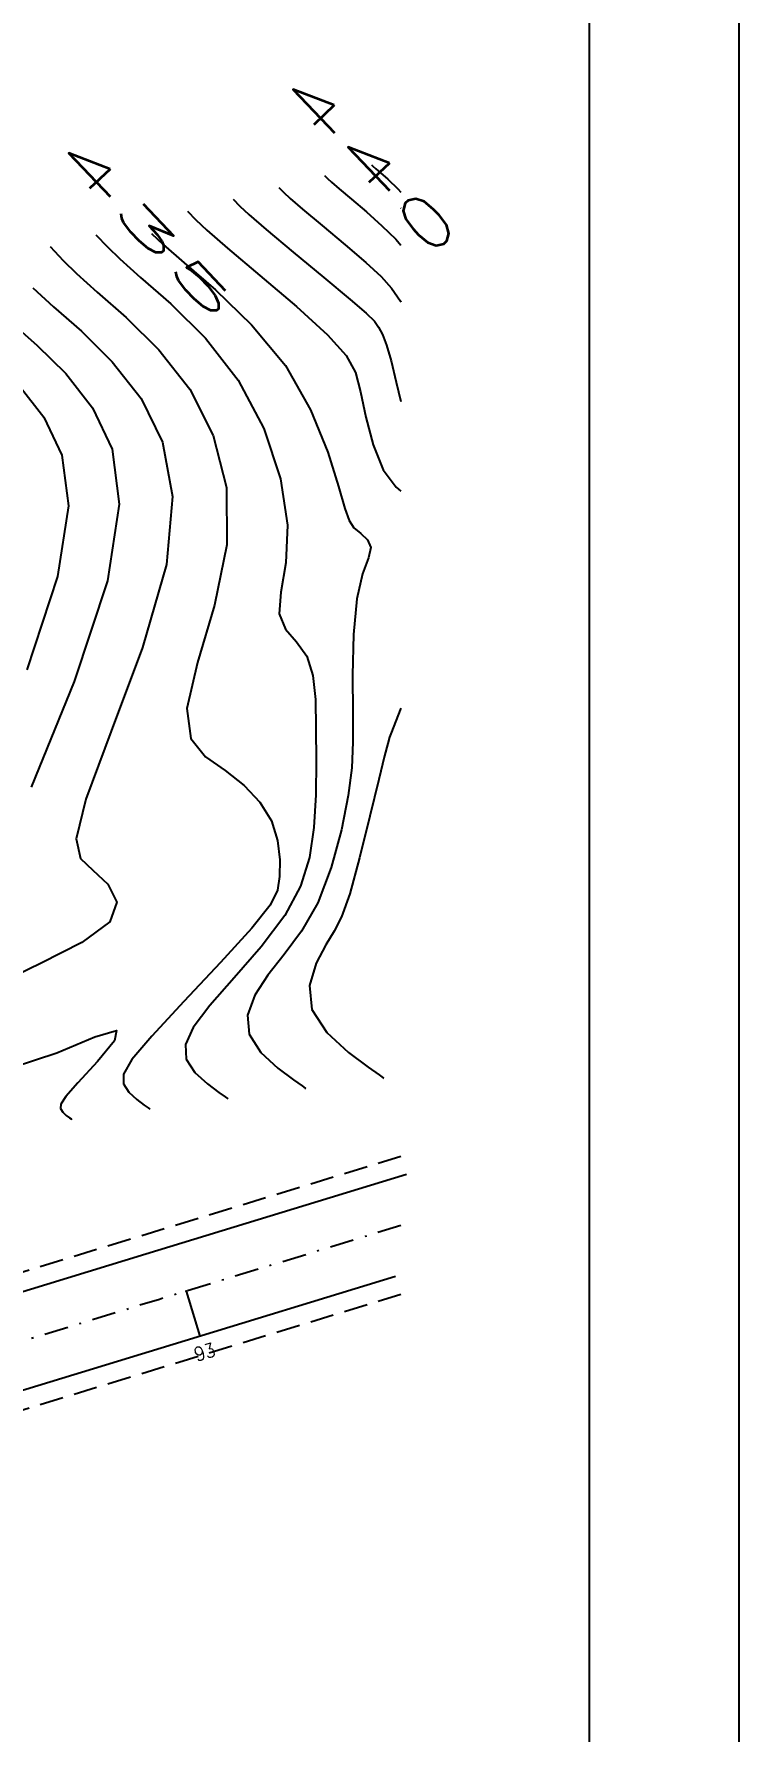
# Model space of a CAD drawing. Header units: millimetres. Extents: x 276147 to 291056, y 9594849 to 9609891.
# Drawn here: x 285264.9 to 285302.3, y 9596496 to 9596586 of the extents above; entities that cross this region are included whole.
import ezdxf
from ezdxf.enums import TextEntityAlignment as Align

# ---------------------------------------------------------------- set-up
doc = ezdxf.new("R2010")
doc.units = ezdxf.units.MM
doc.header["$LTSCALE"] = 10
for name, pattern in [('CONTINUO', [0]), ('DASHDOTX2', [50.8, 25.4, -12.7, 0, -12.7]), ('HIDDEN', [0.375, 0.25, -0.125])]:
    doc.linetypes.add(name, pattern=pattern)
for name, color, linetype in [('500-dim1', 6, 'Continuous'), ('Curvas mestras', 30, 'Continuous'), ('Curvas simples', 9, 'Continuous'), ('Curvas texto', 2, 'Continuous'), ('LINHA02', 8, 'Continuous'), ('TG', 7, 'CONTINUO')]:
    doc.layers.add(name, color=color, linetype=linetype)
doc.styles.add('ROMAND', font='romand', dxfattribs={"height": 0.2})
doc.styles.add('SIMPLEX', font='simplex', dxfattribs={"height": 0.2})

msp = doc.modelspace()

# ---------------------------------------------------------------- linework, layer by layer
at = {"color": 8, "linetype": 'HIDDEN', "ltscale": 0.5, "elevation": 160.1796621240507, "flags": 128}
for points in [[(285284.4066639607, 9596526.482070172), (285270.5826698519, 9596522.259217547), (285252.1874144828, 9596516.639969464), (285244.6637616719, 9596517.652206672), (285240.8799137478, 9596523.684238628), (285243.4126827257, 9596545.38090043), (285230.2537774265, 9596548.6337094), (285199.4507043695, 9596547.796458796), (285180.1765932365, 9596543.374876408), (285162.1225250977, 9596545.187320657), (285157.7266263914, 9596549.70200622), (285161.5581282348, 9596557.913740786), (285153.2551091654, 9596579.718767166), (285130.9623938378, 9596584.62452904), (285110.0950859511, 9596578.108072596), (285097.2086925445, 9596562.038380977), (285064.8856910209, 9596538.509236362), (285052.1738307181, 9596523.014541393), (285036.6182420748, 9596511.097859764), (285028.5252062663, 9596504.898021668), (285022.1250464947, 9596498.753929328), (285006.5727289441, 9596498.09449322)], [(285284.4066639615, 9596519.162755683), (285272.627692194, 9596515.564601533), (285252.7697705843, 9596509.498548863), (285240.4778465066, 9596511.152312424), (285233.6416384185, 9596522.050273048), (285235.7446760184, 9596540.065692516), (285229.4952845325, 9596541.610507693), (285200.3370794597, 9596540.817965832), (285180.6212545474, 9596536.295051988), (285158.8861235605, 9596538.477037383), (285149.3394452614, 9596548.281687943), (285153.9625866556, 9596558.190076753), (285148.0586175055, 9596573.694822913), (285131.2740132702, 9596577.388463207), (285114.2201054307, 9596572.0628578), (285102.0845496327, 9596556.929481603), (285069.7294436952, 9596533.37696696), (285057.0727241201, 9596517.949483927), (285040.8751770524, 9596505.54101672), (285033.0916450059, 9596499.578280406), (285025.0644761262, 9596491.872274842), (285006.5727289441, 9596491.088203546)]]:
    msp.add_lwpolyline(points, dxfattribs=at)
at = {"linetype": 'Continuous'}
msp.add_point((285273.0137599323, 9596519.342191923, 160.1796621240507), dxfattribs=at)
msp.add_point((285273.0137599323, 9596519.342191923, 160.1796621240507), dxfattribs=at)
at = {"layer": '500-dim1', "ltscale": 0.1}
for points in [[(284988.6304906769, 9596397.671586046), (285302.3489022282, 9596397.671586046), (285302.3489022282, 9596633.55606258), (284988.6304906769, 9596633.55606258)], [(284996.5727289441, 9596405.613824314), (285294.4066639611, 9596405.613824314), (285294.4066639611, 9596625.613824312), (284996.5727289441, 9596625.613824312)]]:
    msp.add_lwpolyline(points, close=True, dxfattribs=at)
at = {"layer": 'Curvas mestras', "linetype": 'CONTINUO'}
for points in [[(285282.8479279157, 9596579.062476413, -15.8842728585264), (285282.927467421, 9596578.988646263, -15.88025688551397), (285283.0804906586, 9596578.855965136, -15.87283735107894), (285283.3349075479, 9596578.63940853, -15.86063397847147), (285283.7136597516, 9596578.298871325, -15.84187204730961), (285284.2384453726, 9596577.79048052, -15.81467833011675), (285284.4066639609, 9596577.614944033, -15.80554944889142)], [(285271.1811921397, 9596575.427806463, -21.00305250702922), (285271.8042979696, 9596574.836370893, -20.97116386834796), (285272.9087787984, 9596573.863040866, -20.91709806120753), (285274.5707848522, 9596572.427159568, -20.83668344557782), (285276.4915943615, 9596570.584115086, -20.73773144164852), (285278.2787718129, 9596568.42330871, -20.63104921430613), (285279.6209095691, 9596566.073963398, -20.5271223197019), (285280.5307295223, 9596563.824599707, -20.43514987572826), (285281.1019834327, 9596562.003556853, -20.36400925312455), (285281.4355760991, 9596560.843975876, -20.31931469900564), (285281.6610264067, 9596560.198180135, -20.29362710934629), (285281.9150032681, 9596559.82328982, -20.27624415341097), (285282.2822184878, 9596559.508723127, -20.25856483491634), (285282.6395394335, 9596559.1730863, -20.24039368549393), (285282.8118763618, 9596558.767281592, -20.22363650580201), (285282.6833213883, 9596558.2202646, -20.20829193733198), (285282.3747150426, 9596557.373196213, -20.18672930026923), (285282.066082721, 9596556.045294648, -20.14941082600535), (285281.8972374944, 9596554.153584417, -20.09081095302509), (285281.8471441766, 9596552.006337225, -20.02145364725993), (285281.8545582642, 9596550.009635063, -19.95587515210764), (285281.8582867474, 9596548.445287203, -19.90453840084638), (285281.7973655622, 9596547.098001996, -19.86161229721301), (285281.6108851333, 9596545.628213063, -19.81719230886347), (285281.2493077236, 9596543.802067487, -19.76460974025804), (285280.7085859306, 9596541.808560133, -19.71013898492356), (285279.9960431863, 9596539.942397317, -19.66329022773107), (285279.1357201872, 9596538.425820988, -19.63086350247295), (285278.2185206735, 9596537.191207604, -19.60881809869579), (285277.3520626473, 9596536.09846724, -19.59040314974527), (285276.6521284372, 9596535.033160577, -19.56954444289704), (285276.2671476552, 9596533.983439673, -19.54287422066818), (285276.3537152403, 9596532.963107176, -19.5077013593077), (285276.9830437501, 9596531.998602383, -19.46346275348014), (285277.8848272344, 9596531.166918112, -19.41810737872993), (285278.7033803694, 9596530.557687817, -19.38171229997215), (285279.1666816397, 9596530.228264693, -19.36161736203621), (285279.3373717929, 9596530.106898855, -19.35421397853906), (285279.361756387, 9596530.089561164, -19.35315635593406)], [(285264.152571719, 9596567.36083246, -25.88348699084281), (285265.4614898423, 9596565.690706216, -25.80248417259691), (285266.42634651, 9596563.67052271, -25.71691691988645), (285266.7680699791, 9596560.97619767, -25.62176732709895), (285266.1930415242, 9596557.22722339, -25.51046056687165), (285264.5570144368, 9596552.283897713, -25.38131430584736)]]:
    msp.add_polyline3d(points, dxfattribs=at)
at = {"layer": 'Curvas simples', "linetype": 'CONTINUO'}
for points in [[(285277.936823811, 9596577.866274685, -17.94513432858775), (285278.1880492003, 9596577.603029363, -17.93146508486507), (285278.532723392, 9596577.283099387, -17.91406249670808), (285279.1958237466, 9596576.708144847, -17.88191108955334), (285280.2369336796, 9596575.835957227, -17.83243168538001), (285281.4486584783, 9596574.823878793, -17.77494336638165), (285282.5568534011, 9596573.879141256, -17.72173994770537), (285283.3562851859, 9596573.146630913, -17.68168895513781), (285283.9173574951, 9596572.521857314, -17.6499531021368), (285284.3793794681, 9596571.837983623, -17.61826890086786), (285284.4066639612, 9596571.787977824, -17.61608257001253)], [(285280.3633881657, 9596578.494750507, -16.91628083344812), (285280.5179885592, 9596578.332753388, -16.90786898802298), (285280.7300959076, 9596578.135873323, -16.89715969739745), (285281.1381572027, 9596577.782054992, -16.87737422031614), (285281.7859211136, 9596577.237682877, -16.84653282185581), (285282.5811591135, 9596576.56137456, -16.80840769046017), (285283.3976493856, 9596575.834810387, -16.76820912255471), (285284.1362500932, 9596575.111606227, -16.72968418083883), (285284.4066639609, 9596574.797361992, -16.71395857873076)], [(285275.5102594559, 9596577.23779886, -18.97398782390201), (285275.8581098417, 9596576.873305343, -18.95506118164894), (285276.3353508765, 9596576.430325454, -18.93096529613513), (285277.2534892912, 9596575.634234708, -18.88644797893039), (285278.6879472459, 9596574.43423158, -18.81833052876436), (285280.31615784, 9596573.086382024, -18.74147900953221), (285281.716057414, 9596571.923471127, -18.67527074014333), (285282.5730094508, 9596571.18871838, -18.63399162937685), (285283.0020870165, 9596570.767083967, -18.61156202436223), (285283.2257883324, 9596570.453966508, -18.59681103352022), (285283.4295989865, 9596570.064855034, -18.57996908182076), (285283.6509560727, 9596569.495617285, -18.55687237632492), (285283.8902790538, 9596568.662211437, -18.52475854169142), (285284.1521531384, 9596567.536884608, -18.48262610597567), (285284.4066639612, 9596566.52111748, -18.44423162432031)], [(285273.0836951007, 9596576.609323036, -20.00284131904164), (285273.5246539149, 9596576.146459693, -19.97882218935092), (285274.1098518142, 9596575.600578453, -19.94918726247533), (285275.2162264936, 9596574.63804148, -19.8954371152472), (285276.928652021, 9596573.196838353, -19.81383600996605), (285278.8618427816, 9596571.549607508, -19.72105206103561), (285280.5129752339, 9596570.05264709, -19.63885422391149), (285281.5097059608, 9596568.951125467, -19.58275065387397), (285282.001613, 9596568.04567292, -19.5432056640534), (285282.2687575029, 9596567.025785936, -19.50442257625082), (285282.5519730356, 9596565.681735072, -19.45469440231363), (285282.9351897699, 9596564.206867132, -19.39867211880892), (285283.4631092957, 9596562.895304976, -19.34509647774075), (285284.149755355, 9596561.969736136, -19.3009831903878), (285284.4066639608, 9596561.759579608, -19.28893952356512)], [(285268.2305673934, 9596575.352372387, -22.06054832201016), (285268.8377303652, 9596574.709153244, -22.02728282459111), (285269.4987441225, 9596574.072162338, -21.99314044139146), (285270.601332103, 9596573.088040253, -21.93875898702799), (285272.2032797061, 9596571.689178044, -21.86076303323762), (285274.0442421174, 9596569.872198733, -21.7642679725218), (285275.7843399784, 9596567.64978632, -21.65651204113647), (285277.1353920145, 9596565.082292536, -21.54525772665193), (285278.0160083222, 9596562.420753997, -21.44036500164339), (285278.3964940841, 9596559.963875065, -21.35221815076921), (285278.3106749729, 9596557.952692203, -21.28803666363501), (285278.0464506274, 9596556.397571404, -21.2423810453879), (285277.9552421736, 9596555.25120976, -21.20664695321147), (285278.2843128325, 9596554.437324768, -21.1733712377868), (285278.8643041911, 9596553.763711484, -21.13965519037129), (285279.4217029345, 9596553.009187352, -21.10374130072569), (285279.7452174554, 9596551.994559897, -21.06399901365194), (285279.8724429892, 9596550.708601968, -21.01930575733104), (285279.9031954788, 9596549.182076527, -20.96866593541609), (285279.914081531, 9596547.462867348, -20.91211087602687), (285279.888867379, 9596545.66732855, -20.85377924216709), (285279.7881089159, 9596543.928933105, -20.79883657584696), (285279.557934685, 9596542.339557413, -20.75137495589706), (285279.0867488471, 9596540.824694676, -20.71119300697728), (285278.2485272142, 9596539.268242527, -20.67701594260552), (285276.9913298447, 9596537.602039596, -20.64765281267728), (285275.5595407997, 9596535.949696466, -20.62224853262569), (285274.2716313774, 9596534.482761696, -20.60003169547099), (285273.3928954474, 9596533.326126076, -20.57976943274525), (285272.9759371002, 9596532.418021247, -20.55838171319601), (285273.0201859901, 9596531.65001907, -20.53232691817948), (285273.481693298, 9596530.942715753, -20.49988528576478), (285274.1430013195, 9596530.332813887, -20.46662467284159), (285274.7432738862, 9596529.886045404, -20.43993495611039), (285275.0830282186, 9596529.644468846, -20.42519867999045), (285275.2082001309, 9596529.555467164, -20.41976954738175), (285275.226081831, 9596529.542751927, -20.41899393367612)], [(285265.8040030388, 9596574.723896563, -23.08940181714979), (285266.4942675904, 9596573.990500022, -23.05151316223464), (285267.1931902781, 9596573.307954783, -23.01511704714767), (285268.2938844101, 9596572.313040636, -22.9604199655264), (285269.8325787637, 9596570.961705273, -22.88525113180776), (285271.5713245187, 9596569.244357416, -22.79407273526567), (285273.2036266944, 9596567.160016296, -22.69300508909191), (285274.4520273675, 9596564.715771077, -22.58785007099186), (285275.1551938193, 9596561.950982677, -22.48313601893869), (285275.180831381, 9596558.913078943, -22.38307271725762), (285274.5146264116, 9596555.708792903, -22.29144501281234), (285273.61420237, 9596552.682073373, -22.21033757700616), (285273.0551687463, 9596550.236175356, -22.14141007637636), (285273.2615638134, 9596548.645786056, -22.08515173263413), (285274.0511449886, 9596547.671323456, -22.03736997596252), (285275.0900994761, 9596546.944638757, -21.99270180510621), (285276.0880244075, 9596546.161158286, -21.94699611133228), (285276.9281586274, 9596545.270610977, -21.90094938312222), (285277.5371519209, 9596544.28630591, -21.85647014519464), (285277.8687333335, 9596543.237243293, -21.81543752559492), (285277.9849550038, 9596542.215206912, -21.77961356602873), (285277.9749493304, 9596541.327671677, -21.75073089162152), (285277.8694103524, 9596540.609793277, -21.72932537496354), (285277.4652676017, 9596539.80742246, -21.71114518426157), (285276.5010122392, 9596538.594086736, -21.69074160462742), (285274.8469385049, 9596536.778259203, -21.66444217555954), (285272.9005619235, 9596534.708184324, -21.63567891364483), (285271.1912001095, 9596532.867057152, -21.60966027373479), (285270.1336624579, 9596531.619091572, -21.58999442265167), (285269.6847265471, 9596530.85260382, -21.57388923832014), (285269.6866557424, 9596530.336931957, -21.5569525298456), (285269.9803428457, 9596529.886829123, -21.53630781804941), (285270.4011754068, 9596529.49871066, -21.51514199954954), (285270.7831664028, 9596529.214402992, -21.49815763233028), (285270.9993737951, 9596529.060671996, -21.48877998537182), (285271.0790294663, 9596529.004034474, -21.48532506337188), (285271.0904082771, 9596528.995943684, -21.48483152387462)], [(285264.8876364311, 9596572.543746216, -24.03709362019117), (285265.9864377145, 9596571.538040018, -23.98208089140508), (285267.4618788234, 9596570.2342335, -23.90973924300897), (285269.0984069194, 9596568.616516095, -23.82387749800955), (285270.6229144105, 9596566.67024627, -23.72949811696571), (285271.7686617203, 9596564.349249624, -23.63044243552986), (285272.2943803185, 9596561.481212365, -23.52590704892327), (285271.9651686799, 9596557.86228382, -23.41392731663336), (285270.7015915986, 9596553.472743932, -23.29545158342489), (285269.0460641145, 9596549.029383013, -23.18308004372784), (285267.6964695799, 9596545.433119947, -23.09232577160265), (285267.1880022768, 9596543.323227577, -23.03339374813049), (285267.4051242176, 9596542.292402437, -22.99525636140288), (285268.0696103446, 9596541.671695007, -22.96157786631056), (285268.8665312566, 9596540.915923296, -22.92081502751944), (285269.3341262053, 9596539.974983525, -22.88059519239732), (285268.9739290935, 9596538.922536457, -22.85333813979787), (285267.4817570877, 9596537.826737517, -22.84738328479261), (285265.3305563741, 9596536.733700845, -22.85474801194187), (285263.1875604024, 9596535.68403524, -22.86336926094055)], [(285263.6789900191, 9596570.763039405, -25.0037418373654), (285265.0911778813, 9596569.506760728, -24.93422734169553), (285266.6254893181, 9596567.988673776, -24.85368222804073), (285268.0422021263, 9596566.18047624, -24.76599114478131), (285269.0884809977, 9596563.98981304, -24.67320303027782), (285269.4590422077, 9596561.068118993, -24.57002393601261), (285268.8354889242, 9596557.002775153, -24.44932417079372), (285267.0817941957, 9596551.664945753, -24.309612480542), (285264.7914185767, 9596546.060920784, -24.17195097010381)], [(285284.4066639611, 9596550.248222508, -18.91172539223362), (285284.1195254273, 9596549.523055732, -18.89372639692419), (285283.9095693779, 9596548.990429757, -18.88048741672219), (285283.8122936109, 9596548.719538782, -18.87356329921431), (285283.7122617067, 9596548.384611633, -18.86459611440341), (285283.5394936752, 9596547.719564918, -18.84627136008612), (285283.2353731381, 9596546.473238217, -18.811535433892), (285282.7688678178, 9596544.530347193, -18.75723352815521), (285282.2192848249, 9596542.319103992, -18.69580569196523), (285281.693515377, 9596540.403598873, -18.64359083442514), (285281.2652840007, 9596539.186504977, -18.61230418333116), (285280.8756464802, 9596538.424831068, -18.59516641226628), (285280.4324939149, 9596537.714171788, -18.58077457136505), (285279.9113604248, 9596536.740194082, -18.55931944035956), (285279.5583582084, 9596535.5488571, -18.52736669548585), (285279.6872444882, 9596534.276194287, -18.48307576772322), (285280.4843942005, 9596533.054488016, -18.4270401884246), (285281.6266541491, 9596532.001022337, -18.36959006453662), (285282.6634878529, 9596531.22933023, -18.32348962375226), (285283.2503360627, 9596530.812061537, -18.29803605659663), (285283.4665434576, 9596530.658331543, -18.28865844246729), (285283.4974299409, 9596530.636369407, -18.28731876567735)], [(285263.8431052445, 9596531.216565087, -22.70381619306545), (285266.1588183342, 9596531.985027814, -22.68251319319507), (285268.172993139, 9596532.822961833, -22.66953964161485), (285269.3127227562, 9596533.161182204, -22.65774428602572), (285269.2096234952, 9596532.612370426, -22.64182991705866), (285268.313396541, 9596531.516685627, -22.62391605131825), (285267.278264301, 9596530.396157367, -22.60797641987711), (285266.6277624947, 9596529.658666627, -22.59686758412545), (285266.362682121, 9596529.255512083, -22.58897777876382), (285266.353126492, 9596529.023843847, -22.58157808871738), (285266.4789923929, 9596528.830942487, -22.57273035039225), (285266.6593484919, 9596528.664606433, -22.56365931368464), (285266.823058917, 9596528.542759577, -22.55638027589566), (285266.9157193716, 9596528.47687515, -22.5523612907532), (285266.9498578015, 9596528.452601787, -22.55088059950185), (285266.9547347211, 9596528.449134447, -22.55066908153503)]]:
    msp.add_polyline3d(points, dxfattribs=at)
at = {"layer": 'LINHA02', "extrusion": (-0.0200587750042602, 0.0327446982403546, 0.999262443146182)}
msp.add_line((285284.3921968768, 9596576.784964837, -456.1034069250131), (285284.4066639609, 9596576.756863656, -456.1021956750687), dxfattribs=at)
at = {"layer": 'TG', "color": 3, "linetype": 'Continuous'}
for p, q in [((285273.0137599323, 9596519.342191923, 160.1796621240507), (285273.744125055, 9596516.951257633, 160.1796621240507)), ((285273.0137599335, 9596519.34219192, 160.1796621240507), (285273.7441250562, 9596516.951257627, 160.1796621240507))]:
    msp.add_line(p, q, dxfattribs=at)
at = {"layer": 'TG', "color": 8, "linetype": 'CONTINUO', "elevation": 160.1796621240507}
for points in [[(285284.6988100097, 9596525.525696455), (285270.8748159009, 9596521.30284383), (285252.2706082115, 9596515.61976652), (285244.0657737913, 9596516.723650351), (285239.8458744151, 9596523.450814972), (285242.3172531961, 9596544.621585013), (285230.1454212986, 9596547.63039487), (285199.5773293825, 9596546.799531229), (285180.2401162809, 9596542.363472918), (285161.6601820209, 9596544.22870876), (285156.5284576585, 9596549.499103611), (285160.4730508663, 9596557.953217354), (285152.512753214, 9596578.858203702), (285131.0069108995, 9596583.59080535), (285110.6843744482, 9596577.244470483), (285097.9052435571, 9596561.30853821), (285065.5776556886, 9596537.77605502), (285052.8736726326, 9596522.290961755), (285037.226375643, 9596510.304025045), (285029.1775546577, 9596504.138058633), (285022.5449650136, 9596497.77083583), (285006.6150920272, 9596497.095390938)], [(285284.1145179129, 9596520.1191294), (285272.3355461454, 9596516.52097525), (285252.6865768554, 9596510.518751808), (285241.0758343874, 9596512.080868745), (285234.6756777513, 9596522.283696704), (285236.8401055482, 9596540.825007934), (285229.6036406599, 9596542.613822224), (285200.2104544468, 9596541.814893398), (285180.5577315029, 9596537.306455476), (285159.3484666372, 9596539.43564928), (285150.5376139942, 9596548.484590553), (285155.0476640241, 9596558.150600186), (285148.8009734568, 9596574.555386377), (285131.2294962084, 9596578.422186896), (285113.6308169336, 9596572.926459912), (285101.3879986201, 9596557.65932437), (285069.0374790274, 9596534.110148303), (285056.3728822055, 9596518.673063565), (285040.2670434841, 9596506.33485144), (285032.4392966146, 9596500.338243442), (285024.6445576075, 9596492.85536834), (285006.5303658611, 9596492.087305827)]]:
    msp.add_lwpolyline(points, dxfattribs=at)
at = {"layer": 'TG', "color": 1, "linetype": 'DASHDOTX2', "ltscale": 0.005, "elevation": 160.1796621240507, "flags": 128}
msp.add_lwpolyline([(285284.406663961, 9596522.822412927), (285271.6051810231, 9596518.91190954), (285252.4785925334, 9596513.069259163), (285242.5708040892, 9596514.402259547), (285237.2607760833, 9596522.867255837), (285239.5786793719, 9596542.723296473), (285229.8745309795, 9596545.122108547), (285199.8938919146, 9596544.307212312), (285180.3989238919, 9596539.834964197), (285160.5043243289, 9596541.83217902), (285153.5330358263, 9596548.99184708), (285157.760357445, 9596558.051908767), (285150.6568633354, 9596576.70679504), (285131.1182035539, 9596581.006496124), (285112.1575956909, 9596575.085465197), (285099.6466210886, 9596559.483931292), (285067.3075673581, 9596535.94310166), (285054.6232774191, 9596520.48201266), (285038.7467095636, 9596508.319438243), (285030.8084256359, 9596502.238151036), (285023.5947613104, 9596495.313102083), (285006.572728944, 9596494.591348384)], dxfattribs=at)

# ---------------------------------------------------------------- texts
at = {"layer": 'Curvas texto', "extrusion": (-0.0200587750042602, 0.0327446982403546, 0.999262443146182), "style": 'SIMPLEX'}
for s, rotation, width, p, p2 in [('440', 102.161986282743, 3.299405318027935, (-5256155.623967827, -8028290.519583848, 308498.7885240301), (-5256158.305092525, -8028278.078936224, 308498.7885240301)), ('435', 101.9593868329254, 3.299405312853637, (-5256143.728157048, -8028294.047996359, 308493.7885240301), (-5256146.3652746, -8028281.597946019, 308493.7885240301))]:
    msp.add_text(s, height=1.5, rotation=rotation, dxfattribs=dict(at, width=width)).set_placement(p, p2, align=Align.FIT)
at = {"layer": 'TG', "color": 5, "extrusion": (-0.0590452619672331, -0.0181713334235763, 0.998089905610126), "style": 'ROMAND', "width": 0.8324324313637537}
msp.add_text('93', height=0.75, rotation=89.98057441769683, dxfattribs=at).set_placement((-9088082.74624894, 3089456.030496091, -191065.6984770842), (-9088082.745875996, 3089457.130496026, -191065.6984770842), align=Align.FIT)

doc.saveas('drawing.dxf')
